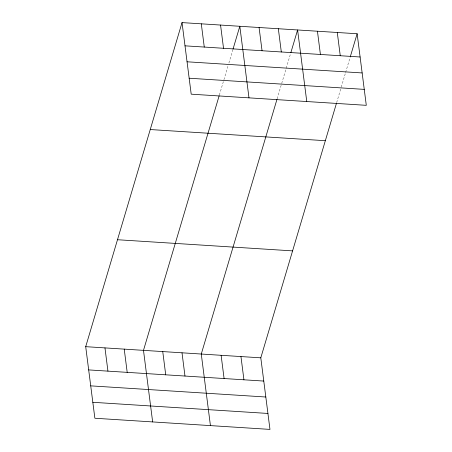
<?xml version="1.0" encoding="UTF-8"?>
<svg xmlns="http://www.w3.org/2000/svg" width="452" height="452" viewBox="0 0 452 452"><rect width="100%" height="100%" fill="white"/><g stroke="black" fill="none" stroke-linecap="round" stroke-linejoin="round"><path stroke-width="0.34" stroke-dasharray="2.26 1.69" d="M219.35 95.123L223.52 81.089M223.921 79.755L227.893 66.387M228.887 63.043L232.859 49.675M277.132 98.807L281.302 84.773M281.703 83.434L290.642 53.353M336.667 102.598L340.836 88.564M341.237 87.225L345.209 73.857M345.605 72.523L350.176 57.15"/><path stroke-width="0.68" d="M336.469 103.265L260.798 357.826L269.968 429.4L94.869 418.247L85.705 346.673L182.032 22.6L357.131 33.753L366.295 105.327L191.202 94.174L182.032 22.6M219.152 95.796L143.487 350.351L152.652 421.925M233.057 49.008L239.814 26.278L248.984 97.852M276.935 99.474L201.27 354.035L210.434 425.609M290.839 52.686L297.597 29.962L306.767 101.536M350.373 56.477L357.131 33.753M185.009 45.833L360.103 56.992M187.049 61.788L362.148 72.941M189.156 78.224L364.255 89.377M150.245 129.543L325.338 140.696M117.492 239.729L292.591 250.883M85.705 346.673L260.798 357.826M88.677 369.906L263.776 381.064M90.722 385.861L265.821 397.014M92.829 402.297L267.929 413.45M337.282 32.487L340.26 55.726M317.44 31.228L320.417 54.46M278.336 28.736L281.313 51.969M259.075 27.51L262.053 50.743M220.553 25.052L223.531 48.291M201.293 23.826L204.27 47.064M240.956 356.56L243.933 379.799M221.113 355.3L224.09 378.533M182.009 352.809L184.981 376.041M162.748 351.583L165.72 374.815M124.227 349.125L127.198 372.363M104.966 347.899L107.938 371.137"/></g></svg>
